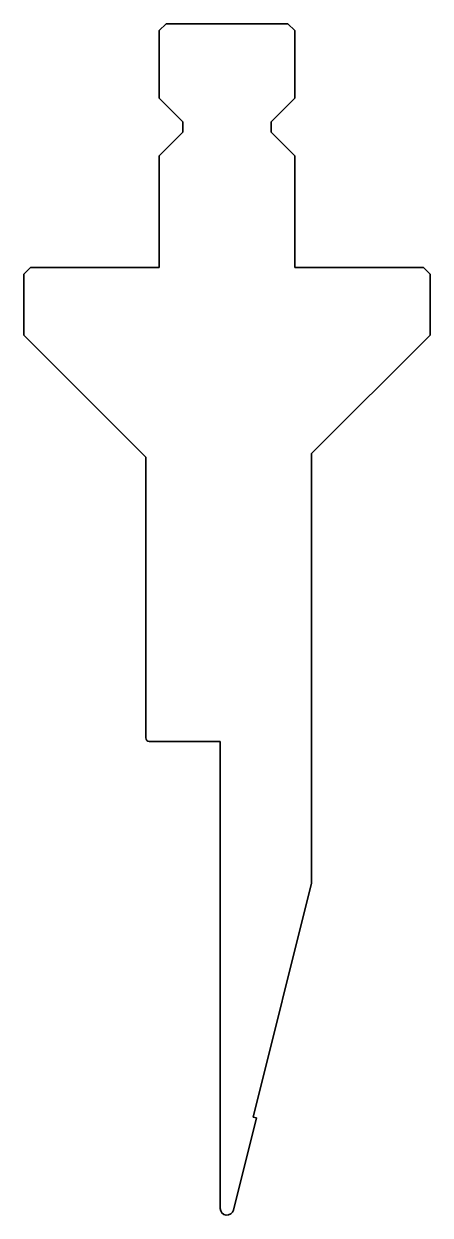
# Model space of a CAD drawing. Header units: millimetres. Extents: x -30 to 30, y 0 to 176.
import ezdxf

# ---------------------------------------------------------------- set-up
doc = ezdxf.new("R2010")
doc.units = ezdxf.units.MM
doc.header["$LTSCALE"] = 5
doc.layers.add('2', color=7, linetype='Continuous', lineweight=18)

msp = doc.modelspace()

# ---------------------------------------------------------------- linework, layer by layer
at = {"layer": '2', "color": 7, "linetype": 'Continuous', "lineweight": 35}
for p, q in [((-9, 176), (-10, 175)), ((9, 176), (-9, 176)), ((10, 175), (9, 176)), ((-10, 175), (-10, 165)), ((10, 165), (10, 175)), ((-10, 165), (-6.5, 161.5)), ((6.5, 161.5), (10, 165)), ((-6.5, 161.5), (-6.5, 160)), ((6.5, 160), (6.5, 161.5)), ((-6.5, 160), (-10, 156.5)), ((10, 156.5), (6.5, 160)), ((-10, 156.5), (-10, 140)), ((10, 140), (10, 156.5)), ((-29, 140), (-30, 139)), ((-10, 140), (-29, 140)), ((29, 140), (10, 140)), ((30, 139), (29, 140)), ((-30, 139), (-30, 130)), ((30, 130), (30, 139)), ((-30, 130), (-12, 112)), ((12.5, 112.5), (30, 130)), ((-12, 112), (-12, 70.5)), ((12.5, 49.07), (12.5, 112.5)), ((-11.5, 70), (-1, 70)), ((-1, 70), (-1, 1)), ((3.88, 14.49), (12.5, 49.07)), ((0.97, 0.76), (4.36, 14.37)), ((4.36, 14.37), (3.88, 14.49))]:
    msp.add_line(p, q, dxfattribs=at)
for centre, radius, end in [((-11.5, 70.5), 0.5, 270), ((0, 1), 1, 346)]:
    msp.add_arc(centre, radius, 180, end, dxfattribs=at)

doc.saveas('drawing.dxf')
